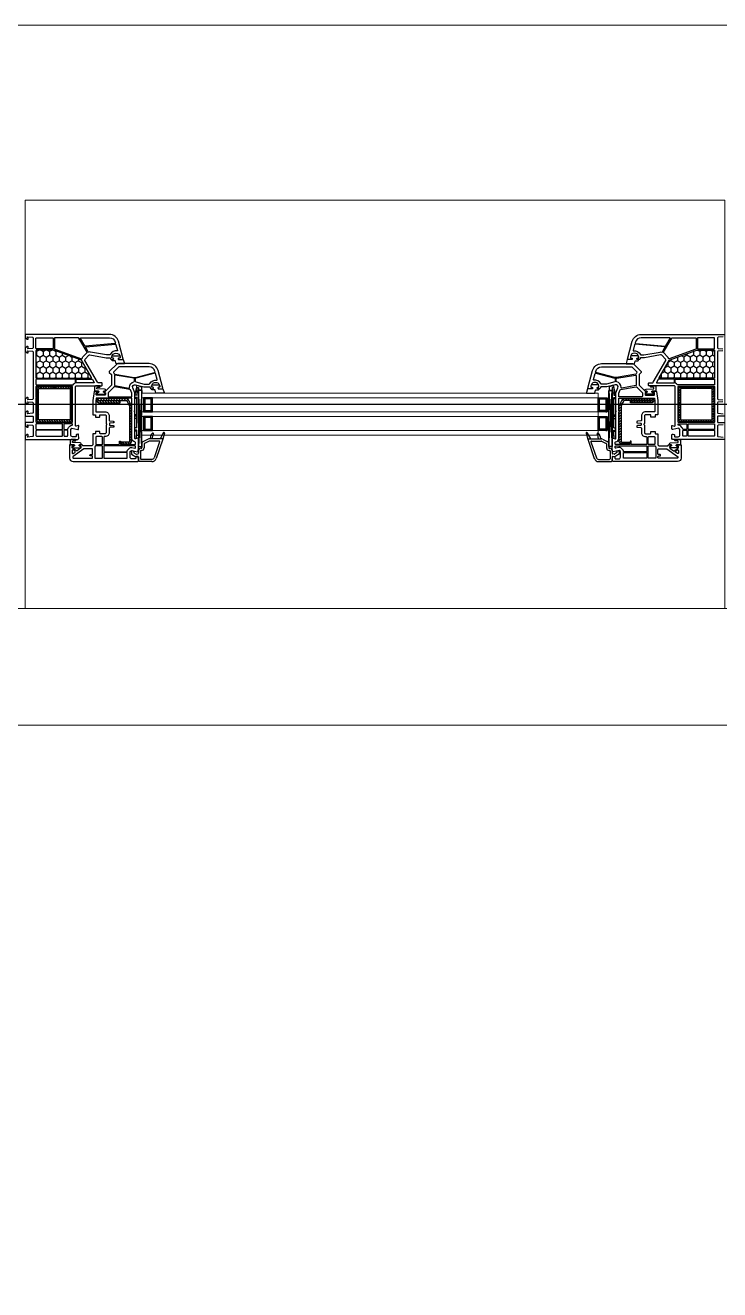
# Model space of a CAD drawing. Header units: inches. Extents: x -19662 to 10260, y -11808 to 5048.
# Drawn here: x -4226 to -3630, y 577 to 1661 of the extents above; entities that cross this region are included whole.
import ezdxf

# ---------------------------------------------------------------- set-up
doc = ezdxf.new("R2010")
doc.units = ezdxf.units.IN
doc.header["$MEASUREMENT"] = 0
doc.linetypes.add('CONTI', pattern=[0])
doc.linetypes.add('GOST2.303 5', pattern=[24, 20, -1.5, 1, -1.5])
for name, color, linetype in [('axis_dim', 40, 'CONTI'), ('GASKET', 5, 'Continuous'), ('PVC', 7, 'Continuous'), ('STEEL', 5, 'Continuous')]:
    doc.layers.add(name, color=color, linetype=linetype)
for name, color, linetype, lineweight in [('doors_windows', 4, 'Continuous', 5), ('furniture', 36, 'Continuous', 0), ('stair1', 7, 'Continuous', 15)]:
    doc.layers.add(name, color=color, linetype=linetype, lineweight=lineweight)

# ---------------------------------------------------------------- blocks, each defined once
blk = doc.blocks.new('*U13')
at = {"linetype": 'Continuous'}
h = blk.add_hatch(dxfattribs=at)
h.set_pattern_fill('HONEY', color=6, angle=-90, style=0)
h.set_pattern_definition([(270, (-72.136, 52.6428), (2.74963, -4.7625), [3.175, -6.35]), (30, (-72.136, 52.6428), (2.74963, 4.7625), [3.175, -6.35]), (330, (-72.136, 52.6428), (5.49926, -6e-07), [-6.35, 3.175])])
h.paths.add_polyline_path([(56.2, -37.6, 0.57735), (56.7, -36.8), (49, -23.5, -0.079163), (48.6, -22.5, 0.259107), (48.3, -22.1), (24.6, -13.5, 0.087489), (24.4, -13.5), (9.7, -13.5, 0.414214), (9.2, -14), (9.2, -37.1, 0.414214), (9.7, -37.6)])
h = blk.add_hatch(dxfattribs=at)
h.set_pattern_fill('HONEY', color=6, angle=-90, style=0)
h.set_pattern_definition([(270, (672.6262, 52.6428), (-2.74963, -4.7625), [3.175, -6.35]), (150, (672.6262, 52.6428), (-2.74963, 4.7625), [3.175, -6.35]), (210, (672.6262, 52.6428), (-5.49926, -6e-07), [-6.35, 3.175])])
h.paths.add_polyline_path([(544.2, -37.6, -0.57735), (543.8, -36.8), (551.5, -23.5, 0.079163), (551.9, -22.5, -0.259107), (552.2, -22.1), (575.9, -13.5, -0.087489), (576.1, -13.5), (590.8, -13.5, -0.414214), (591.3, -14), (591.3, -37.1, -0.414214), (590.8, -37.6)])
at = {"color": 1, "linetype": 'Continuous'}
for p, q in [((94, -52), (95.8, -45.4)), ((95.8, -52), (94, -52)), ((94, -83), (94, -52)), ((95.8, -54), (94, -54)), ((95.8, -45.4), (95.8, -43.5)), ((95.8, -43.5), (97, -43.9)), ((95.8, -45.4), (97, -45.6)), ((95.8, -45.4), (95.8, -52)), ((95.8, -45.6), (95.8, -52)), ((97, -50), (95.8, -50)), ((95.8, -54), (95.8, -54.6)), ((95.8, -80), (95.8, -54)), ((97, -43.9), (97, -44.1)), ((97, -44.1), (99.6, -44.8)), ((97, -45.6), (97, -88.6)), ((99.6, -47.9), (97, -47.9)), ((97, -76.2), (97, -52)), ((99.6, -44.8), (99.6, -47.9)), ((503.5, -44.1), (500.9, -44.8)), ((500.9, -44.8), (500.9, -47.9)), ((500.9, -47.9), (503.5, -47.9)), ((504.7, -43.5), (503.5, -43.9)), ((503.5, -43.9), (503.5, -44.1)), ((504.7, -45.4), (503.5, -45.6)), ((503.5, -45.6), (503.5, -88.6)), ((503.5, -50), (504.7, -50)), ((503.5, -76.2), (503.5, -52)), ((504.7, -45.4), (504.7, -43.5)), ((504.7, -45.4), (504.7, -52)), ((506.5, -52), (504.7, -45.4)), ((504.7, -45.6), (504.7, -52)), ((504.7, -52), (506.5, -52)), ((504.7, -54), (504.7, -54.6)), ((504.7, -54), (506.5, -54)), ((504.7, -80), (504.7, -54)), ((506.5, -83), (506.5, -52)), ((95.8, -55), (94, -55)), ((504.7, -55), (506.5, -55)), ((95.8, -69), (94, -69)), ((95.8, -70), (94, -70)), ((95.8, -72), (94, -72)), ((504.7, -69), (506.5, -69)), ((504.7, -70), (506.5, -70)), ((504.7, -72), (506.5, -72)), ((95.8, -80), (94, -80)), ((95.8, -82), (94, -82)), ((95.8, -83), (94, -83)), ((97, -86.7), (95.3, -86.7)), ((95.3, -89.1), (95.3, -86.7)), ((95.8, -86.7), (95.8, -82)), ((503.5, -86.7), (505.2, -86.7)), ((504.7, -80), (506.5, -80)), ((504.7, -82), (506.5, -82)), ((504.7, -86.7), (504.7, -82)), ((504.7, -83), (506.5, -83)), ((505.2, -89.1), (505.2, -86.7)), ((97, -88.6), (95.3, -89.1)), ((503.5, -88.6), (505.2, -89.1))]:
    blk.add_line(p, q, dxfattribs=at)
at = {"color": 1, "linetype": 'Continuous', "lineweight": 25}
for p, q in [((100, -48.2), (97, -96.2)), ((100, -96.2), (97, -48.2)), ((500.5, -48.2), (503.5, -96.2)), ((500.5, -96.2), (503.5, -48.2))]:
    blk.add_line(p, q, dxfattribs=at)
at = {"color": 5}
for p, q in [((102.5, -55.3), (101.5, -55.3)), ((102.5, -56.3), (101.5, -56.3)), ((102.5, -57.3), (101.5, -57.3)), ((102.5, -58.3), (101.5, -58.3)), ((102.5, -59.3), (101.5, -59.3)), ((102.5, -60.3), (101.5, -60.3)), ((102.5, -61.3), (101.5, -61.3)), ((102.5, -62.3), (101.5, -62.3)), ((102.5, -63.3), (101.5, -63.3)), ((102.5, -64.3), (101.5, -64.3)), ((102.5, -55.3), (102.5, -54.3)), ((103.5, -55.3), (103.5, -54.3)), ((104.5, -55.3), (104.5, -54.3)), ((105.5, -55.3), (105.5, -54.3)), ((106.5, -55.3), (106.5, -54.3)), ((107.5, -55.3), (107.5, -54.3)), ((108, -55.3), (108, -54.3)), ((108, -55.3), (109, -55.3)), ((108, -56.3), (109, -56.3)), ((108, -57.3), (109, -57.3)), ((108, -58.3), (109, -58.3)), ((108, -59.3), (109, -59.3)), ((108, -60.3), (109, -60.3)), ((108, -61.3), (109, -61.3)), ((108, -62.3), (109, -62.3)), ((108, -63.3), (109, -63.3)), ((108, -64.3), (109, -64.3)), ((492.5, -55.3), (491.5, -55.3)), ((492.5, -56.3), (491.5, -56.3)), ((492.5, -57.3), (491.5, -57.3)), ((492.5, -58.3), (491.5, -58.3)), ((492.5, -59.3), (491.5, -59.3)), ((492.5, -60.3), (491.5, -60.3)), ((492.5, -61.3), (491.5, -61.3)), ((492.5, -62.3), (491.5, -62.3)), ((492.5, -63.3), (491.5, -63.3)), ((492.5, -64.3), (491.5, -64.3)), ((492.5, -55.3), (492.5, -54.3)), ((493, -55.3), (493, -54.3)), ((494, -55.3), (494, -54.3)), ((495, -55.3), (495, -54.3)), ((496, -55.3), (496, -54.3)), ((497, -55.3), (497, -54.3)), ((498, -55.3), (498, -54.3)), ((498, -55.3), (499, -55.3)), ((498, -56.3), (499, -56.3)), ((498, -57.3), (499, -57.3)), ((498, -58.3), (499, -58.3)), ((498, -59.3), (499, -59.3)), ((498, -60.3), (499, -60.3)), ((498, -61.3), (499, -61.3)), ((498, -62.3), (499, -62.3)), ((498, -63.3), (499, -63.3)), ((498, -64.3), (499, -64.3)), ((102.5, -65.3), (101.5, -65.3)), ((102.5, -65.3), (101.5, -65.3)), ((102.5, -66.3), (101.5, -66.3)), ((102.5, -71.3), (101.5, -71.3)), ((102.5, -72.3), (101.5, -72.3)), ((102.5, -73.3), (101.5, -73.3)), ((102.5, -74.3), (101.5, -74.3)), ((102.5, -75.3), (101.5, -75.3)), ((102.5, -65.3), (102.5, -66.3)), ((102.5, -71.3), (102.5, -70.3)), ((103.5, -66.3), (103.5, -65.3)), ((103.5, -71.3), (103.5, -70.3)), ((104.5, -66.3), (104.5, -65.3)), ((104.5, -71.3), (104.5, -70.3)), ((105.5, -66.3), (105.5, -65.3)), ((105.5, -71.3), (105.5, -70.3)), ((106.5, -66.3), (106.5, -65.3)), ((106.5, -71.3), (106.5, -70.3)), ((107.5, -66.3), (107.5, -65.3)), ((107.5, -71.3), (107.5, -70.3)), ((108, -65.3), (109, -65.3)), ((108, -65.3), (109, -65.3)), ((108, -65.3), (108, -66.3)), ((108, -66.3), (109, -66.3)), ((108, -71.3), (108, -70.3)), ((108, -71.3), (109, -71.3)), ((108, -72.3), (109, -72.3)), ((108, -73.3), (109, -73.3)), ((108, -74.3), (109, -74.3)), ((108, -75.3), (109, -75.3)), ((492.5, -65.3), (491.5, -65.3)), ((492.5, -65.3), (491.5, -65.3)), ((492.5, -66.3), (491.5, -66.3)), ((492.5, -71.3), (491.5, -71.3)), ((492.5, -72.3), (491.5, -72.3)), ((492.5, -73.3), (491.5, -73.3)), ((492.5, -74.3), (491.5, -74.3)), ((492.5, -75.3), (491.5, -75.3)), ((492.5, -65.3), (492.5, -66.3)), ((492.5, -71.3), (492.5, -70.3)), ((493, -66.3), (493, -65.3)), ((493, -71.3), (493, -70.3)), ((494, -66.3), (494, -65.3)), ((494, -71.3), (494, -70.3)), ((495, -66.3), (495, -65.3)), ((495, -71.3), (495, -70.3)), ((496, -66.3), (496, -65.3)), ((496, -71.3), (496, -70.3)), ((497, -66.3), (497, -65.3)), ((497, -71.3), (497, -70.3)), ((498, -65.3), (499, -65.3)), ((498, -65.3), (499, -65.3)), ((498, -65.3), (498, -66.3)), ((498, -66.3), (499, -66.3)), ((498, -71.3), (498, -70.3)), ((498, -71.3), (499, -71.3)), ((498, -72.3), (499, -72.3)), ((498, -73.3), (499, -73.3)), ((498, -74.3), (499, -74.3)), ((498, -75.3), (499, -75.3)), ((102.5, -76.3), (101.5, -76.3)), ((102.5, -77.3), (101.5, -77.3)), ((102.5, -78.3), (101.5, -78.3)), ((102.5, -79.3), (101.5, -79.3)), ((102.5, -80.3), (101.5, -80.3)), ((102.5, -81.3), (101.5, -81.3)), ((102.5, -81.3), (101.5, -81.3)), ((102.5, -82.3), (101.5, -82.3)), ((102.5, -81.3), (102.5, -82.3)), ((103.5, -82.3), (103.5, -81.3)), ((104.5, -82.3), (104.5, -81.3)), ((105.5, -82.3), (105.5, -81.3)), ((106.5, -82.3), (106.5, -81.3)), ((107.5, -82.3), (107.5, -81.3)), ((108, -76.3), (109, -76.3)), ((108, -77.3), (109, -77.3)), ((108, -78.3), (109, -78.3)), ((108, -79.3), (109, -79.3)), ((108, -80.3), (109, -80.3)), ((108, -81.3), (109, -81.3)), ((108, -81.3), (109, -81.3)), ((108, -81.3), (108, -82.3)), ((108, -82.3), (109, -82.3)), ((492.5, -76.3), (491.5, -76.3)), ((492.5, -77.3), (491.5, -77.3)), ((492.5, -78.3), (491.5, -78.3)), ((492.5, -79.3), (491.5, -79.3)), ((492.5, -80.3), (491.5, -80.3)), ((492.5, -81.3), (491.5, -81.3)), ((492.5, -81.3), (491.5, -81.3)), ((492.5, -82.3), (491.5, -82.3)), ((492.5, -81.3), (492.5, -82.3)), ((493, -82.3), (493, -81.3)), ((494, -82.3), (494, -81.3)), ((495, -82.3), (495, -81.3)), ((496, -82.3), (496, -81.3)), ((497, -82.3), (497, -81.3)), ((498, -76.3), (499, -76.3)), ((498, -77.3), (499, -77.3)), ((498, -78.3), (499, -78.3)), ((498, -79.3), (499, -79.3)), ((498, -80.3), (499, -80.3)), ((498, -81.3), (499, -81.3)), ((498, -81.3), (499, -81.3)), ((498, -81.3), (498, -82.3)), ((498, -82.3), (499, -82.3))]:
    blk.add_line(p, q, dxfattribs=at)
for points in [[(56.6, -37.6, 0.57735), (56.8, -37.1), (48.2, -22.2, 0.176327), (48.1, -22.1), (24.6, -13.5, 0.087489), (24.5, -13.5), (9.5, -13.5, 0.414214), (9.2, -13.8), (9.2, -37.3, 0.414214), (9.5, -37.6)], [(543.9, -37.6, -0.57735), (543.6, -37.1), (552.3, -22.2, -0.176327), (552.4, -22.1), (575.9, -13.5, -0.087489), (576, -13.5), (591, -13.5, -0.414214), (591.3, -13.8), (591.3, -37.3, -0.414214), (591, -37.6)]]:
    blk.add_lwpolyline(points, format="xyb", close=True)
at = {"color": 1, "linetype": 'Continuous', "lineweight": 25}
for points in [[(100, -50.2), (100, -48.2), (97, -48.2), (97, -96.2), (100, -96.2)], [(500.5, -50.2), (500.5, -48.2), (503.5, -48.2), (503.5, -96.2), (500.5, -96.2)]]:
    blk.add_lwpolyline(points, close=True, dxfattribs=at)
at = {"color": 5}
for points in [[(101.5, -66.3), (109, -66.3), (109, -54.3), (101.5, -54.3)], [(102.5, -65.3), (108, -65.3), (108, -55.3), (102.5, -55.3)], [(499, -66.3), (491.5, -66.3), (491.5, -54.3), (499, -54.3)], [(498, -65.3), (492.5, -65.3), (492.5, -55.3), (498, -55.3)], [(101.5, -82.3), (109, -82.3), (109, -70.3), (101.5, -70.3)], [(102.5, -81.3), (108, -81.3), (108, -71.3), (102.5, -71.3)], [(499, -82.3), (491.5, -82.3), (491.5, -70.3), (499, -70.3)], [(498, -81.3), (492.5, -81.3), (492.5, -71.3), (498, -71.3)]]:
    blk.add_lwpolyline(points, close=True, dxfattribs=at)
at = {"layer": 'doors_windows', "color": 5}
for points in [[(100, -50.3), (491.5, -50.3), (491.5, -54.3), (100, -54.3)], [(100, -66.3), (491.5, -66.3), (491.5, -70.3), (100, -70.3)], [(100, -82.3), (491.5, -82.3), (491.5, -86.3), (100, -86.3)]]:
    blk.add_lwpolyline(points, close=True, dxfattribs=at)
at = {"layer": 'GASKET'}
for p, q in [((118.7, -84.2), (115.7, -89.5)), ((119.4, -84.5), (118, -89.9)), ((481.1, -84.5), (482.5, -89.9)), ((481.8, -84.2), (484.8, -89.5)), ((107.4, -87.5), (107.1, -89.5)), ((493, -87.5), (493.4, -89.5))]:
    blk.add_line(p, q, dxfattribs=at)
at = {"layer": 'GASKET', "color": 5, "linetype": 'Continuous'}
for points in [[(75.1, -22.6, -0.414214), (74.4, -21.9), (74.4, -21.8, -0.414214), (74.7, -21.5), (75.6, -21.5), (75.8, -21.2, 0.57735), (75.2, -20.3), (74.8, -20.3, -0.414214), (74.3, -19.8), (74.3, -19.5, -0.020024), (74.3, -19.2, -0.390947), (75.3, -18.3), (80.3, -18.3, -0.390947), (81.3, -19.2), (81.3, -19.5), (81.3, -19.8, -0.414214), (80.8, -20.3), (80.3, -20.3, 0.57735), (79.8, -21.2), (80, -21.5), (84, -21.5), (85.1, -24.8, -0.502334), (84.8, -25.2), (78, -25.2), (77.3, -22.8, 0.349418), (77, -22.6)], [(525.3, -22.6, 0.414214), (526, -21.9), (526, -21.8, 0.414214), (525.7, -21.5), (524.9, -21.5), (524.7, -21.2, -0.57735), (525.2, -20.3), (525.7, -20.3, 0.414214), (526.2, -19.8), (526.2, -19.5, 0.020024), (526.2, -19.2, 0.390947), (525.2, -18.3), (520.2, -18.3, 0.390947), (519.2, -19.2), (519.2, -19.5), (519.2, -19.8, 0.414214), (519.7, -20.3), (520.1, -20.3, -0.57735), (520.7, -21.2), (520.5, -21.5), (516.4, -21.5), (515.4, -24.8, 0.502334), (515.7, -25.2), (522.5, -25.2), (523.2, -22.8, -0.349418), (523.5, -22.6)], [(109.2, -47.6, -0.414214), (108.5, -46.9), (108.5, -46.8, -0.414214), (108.8, -46.5), (109.7, -46.5), (109.9, -46.2, 0.57735), (109.3, -45.3), (108.9, -45.3, -0.414214), (108.4, -44.8), (108.4, -44.5, -0.020024), (108.4, -44.2, -0.390947), (109.4, -43.3), (114.4, -43.3, -0.390947), (115.4, -44.2), (115.4, -44.5), (115.4, -44.8, -0.414214), (114.9, -45.3), (114.4, -45.3, 0.57735), (113.9, -46.2), (114.1, -46.5), (118.1, -46.5), (119.2, -49.9, -0.502334), (118.9, -50.3), (112.1, -50.3), (111.4, -47.8, 0.349418), (111.1, -47.6)], [(491.2, -47.6, 0.414214), (491.9, -46.9), (491.9, -46.8, 0.414214), (491.6, -46.5), (490.8, -46.5), (490.6, -46.2, -0.57735), (491.1, -45.3), (491.6, -45.3, 0.414214), (492.1, -44.8), (492.1, -44.5, 0.020024), (492.1, -44.2, 0.390947), (491.1, -43.3), (486.1, -43.3, 0.390947), (485.1, -44.2), (485.1, -44.5), (485.1, -44.8, 0.414214), (485.6, -45.3), (486, -45.3, -0.57735), (486.6, -46.2), (486.4, -46.5), (482.3, -46.5), (481.3, -49.9, 0.502334), (481.6, -50.3), (488.4, -50.3), (489.1, -47.8, -0.349418), (489.4, -47.6)], [(62.1, -49.7, 0.414214), (61.6, -50.2, 0.054959), (61.7, -50.9, 0.351258), (61.9, -51.1), (68.3, -51.1, 0.351258), (68.5, -50.9, 0.054959), (68.6, -50.2, 0.414214), (68.1, -49.7), (67.7, -49.7, -0.57735), (67.2, -48.8), (67.3, -48.5), (68.8, -48.5, 0.414214), (69, -48.3), (69, -47.8, 0.407864), (68, -46.8), (61.8, -46.7, -0.433601), (61.4, -46.2), (61.4, -45.9, -0.363714), (62.2, -45.2), (63.1, -45.1, -0.169782), (63.3, -45.2, 1.241435), (63.8, -44), (60.7, -44, 0.414214), (59.5, -45.2), (59.5, -48.2, 0.414214), (59.8, -48.5), (62.9, -48.5), (63.1, -48.8, -0.57735), (62.6, -49.7)], [(538.4, -49.7, -0.414214), (538.9, -50.2, -0.054959), (538.8, -50.9, -0.351258), (538.6, -51.1), (532.1, -51.1, -0.351258), (532, -50.9, -0.054959), (531.9, -50.2, -0.414214), (532.4, -49.7), (532.8, -49.7, 0.57735), (533.3, -48.8), (533.2, -48.5), (531.7, -48.5, -0.414214), (531.5, -48.3), (531.5, -47.8, -0.407864), (532.5, -46.8), (538.7, -46.7, 0.433601), (539.1, -46.2), (539.1, -45.9, 0.363714), (538.3, -45.2), (537.4, -45.1, 0.169782), (537.2, -45.2, -1.241435), (536.7, -44), (539.8, -44, -0.414214), (541, -45.2), (541, -48.2, -0.414214), (540.7, -48.5), (537.6, -48.5), (537.4, -48.8, 0.57735), (537.9, -49.7)], [(41.1, -95.7, 0.414214), (40.6, -96.2, 0.054959), (40.7, -96.9, 0.351258), (40.9, -97.1), (47.4, -97.1, 0.351258), (47.6, -96.9, 0.054959), (47.6, -96.2, 0.414214), (47.1, -95.7), (46.7, -95.7, -0.57735), (46.2, -94.8), (46.3, -94.5), (47.8, -94.5, 0.414214), (48, -94.3), (48, -93.8, 0.407864), (47, -92.8), (40.8, -92.7, -0.433601), (40.4, -92.2), (40.5, -91.9, -0.363714), (41.2, -91.2), (42.1, -91.1, -0.169782), (42.3, -91.2, 1.241435), (42.8, -90), (39.7, -90, 0.414214), (38.5, -91.2), (38.5, -94.2, 0.414214), (38.8, -94.5), (41.9, -94.5), (42.1, -94.8, -0.57735), (41.6, -95.7)], [(559.4, -95.7, -0.414214), (559.9, -96.2, -0.054959), (559.8, -96.9, -0.351258), (559.6, -97.1), (553.1, -97.1, -0.351258), (552.9, -96.9, -0.054959), (552.9, -96.2, -0.414214), (553.4, -95.7), (553.8, -95.7, 0.57735), (554.3, -94.8), (554.2, -94.5), (552.7, -94.5, -0.414214), (552.5, -94.3), (552.5, -93.8, -0.407864), (553.5, -92.8), (559.7, -92.7, 0.433601), (560.1, -92.2), (560, -91.9, 0.363714), (559.3, -91.2), (558.3, -91.1, 0.169782), (558.2, -91.2, -1.241435), (557.7, -90), (560.8, -90, -0.414214), (562, -91.2), (562, -94.2, -0.414214), (561.7, -94.5), (558.6, -94.5), (558.4, -94.8, 0.57735), (558.9, -95.7)]]:
    blk.add_lwpolyline(points, format="xyb", close=True, dxfattribs=at)
at = {"layer": 'GASKET'}
for centre, radius, start, end in [((112.4, -88.3), 5, 132.486, 170), ((116.9, -89.3), 8, 150.58, 180), ((109.4, -85.1), 0.6, 330.58, 132.486), ((119, -84.4), 0.4, 345, 150.5133), ((481.4, -84.4), 0.4, 29.4867, 195), ((491.1, -85.1), 0.6, 47.514, 209.42), ((483.6, -89.3), 8, 0, 29.42), ((488.1, -88.3), 5, 10, 47.514)]:
    blk.add_arc(centre, radius, start, end, dxfattribs=at)
at = {"layer": 'PVC'}
for p, q in [((99.5, -97.5), (99.1, -97.5)), ((100, -93.9), (100, -97)), ((105.5, -89.7), (101.4, -91.8)), ((101.9, -93.9), (101.9, -97.3)), ((106.3, -91.5), (102.2, -93.5)), ((117.7, -89.5), (106.6, -89.5)), ((114.8, -91.4), (106.6, -91.4)), ((108.9, -89.3), (108.9, -89.5)), ((115.2, -92.1), (110.6, -105.7)), ((118, -89.9), (112.4, -106.3)), ((118, -89.8), (118, -89.8)), ((482.5, -89.8), (482.5, -89.8)), ((482.5, -89.9), (488.1, -106.3)), ((482.8, -89.5), (493.9, -89.5)), ((485.2, -92.1), (489.9, -105.7)), ((485.7, -91.4), (493.9, -91.4)), ((491.6, -89.3), (491.6, -89.5)), ((494.2, -91.5), (498.3, -93.5)), ((495, -89.7), (499.1, -91.8)), ((498.6, -93.9), (498.6, -97.3)), ((500.5, -93.9), (500.5, -97)), ((501, -97.5), (501.4, -97.5)), ((91, -100.7), (91, -102.3)), ((91.2, -102.7), (94.8, -104.8)), ((93, -100.7), (93, -101.1)), ((93.2, -101.5), (95, -102.6)), ((94.8, -104.8), (96.4, -104.5)), ((95.3, -102.6), (96.6, -102.4)), ((97, -99.6), (97, -101.9)), ((97, -105), (97, -108.3)), ((97.7, -109), (97, -108.3)), ((98.9, -99.9), (98.9, -106.6)), ((99.8, -99.4), (99.4, -99.4)), ((108.7, -107.1), (99.4, -107.1)), ((491.8, -107.1), (501.1, -107.1)), ((500.7, -99.4), (501.1, -99.4)), ((501.6, -99.9), (501.6, -106.6)), ((502.7, -109), (503.5, -108.3)), ((503.5, -99.6), (503.5, -101.9)), ((503.5, -105), (503.5, -108.3)), ((505.1, -102.6), (503.9, -102.4)), ((505.7, -104.8), (504.1, -104.5)), ((507.2, -101.5), (505.5, -102.6)), ((509.2, -102.7), (505.7, -104.8)), ((507.5, -100.7), (507.5, -101.1)), ((509.5, -100.7), (509.5, -102.3)), ((108.6, -109), (97.7, -109)), ((491.9, -109), (502.7, -109))]:
    blk.add_line(p, q, dxfattribs=at)
for points in [[(44, -44), (65.5, -44, 0.414214), (66, -43.5), (66, -42, 0.414214), (65.5, -41.5), (62.8, -41.5, -0.267949), (61.9, -41), (51.1, -22.3, -0.339454), (51.3, -21.1), (54.6, -17.8, -0.245592), (55.5, -17.5), (69.3, -20, 0.043661), (69.8, -20), (72.5, -20, -0.414214), (73, -20.5, 0.414214), (74, -21.5), (75.6, -21.5), (75.8, -21.2, 0.57735), (75.3, -20.3), (74.8, -20.3, -0.414214), (74.3, -19.8), (74.3, -19.5, -1), (81.3, -19.5), (81.3, -19.8, -0.414214), (80.8, -20.3), (80.4, -20.3, 0.57735), (79.9, -21.2), (80.1, -21.5), (83.7, -21.5, 0.493145), (84, -21.1), (79.9, -5.9, 0.339454), (72.2, 0), (0.5, 0, 0.414214), (0, -0.5), (0, -2.4), (0, -2.7), (1.5, -4.2), (2, -4.2, 0.414214), (2.5, -3.7), (2.5, -3.3, 0.198912), (2.4, -3.2), (1.8, -2.5, -0.700208), (2, -2), (6.2, -2.4, -0.388879), (6.7, -2.9), (6.7, -11.5, -0.388879), (6.2, -12), (2.3, -12.3, -0.700208), (2.1, -11.8), (2.4, -11.4, 0.198912), (2.5, -11.3), (2.5, -10.9, 0.414214), (2, -10.4), (1.5, -10.4), (0, -11.9), (0, -14.4), (1.5, -15.9), (2, -15.9, 0.414214), (2.5, -15.4), (2.5, -15, 0.198912), (2.4, -14.9), (2.1, -14.5, -0.700208), (2.3, -14), (6.2, -14.3, -0.388879), (6.7, -14.8), (6.7, -55.2, -0.388879), (6.2, -55.7), (2.3, -56, -0.700208), (2.1, -55.5), (2.4, -55.1, 0.198912), (2.5, -55), (2.5, -54.6, 0.414214), (2, -54.1), (1.5, -54.1), (0, -55.6), (0, -58.1), (1.5, -59.6), (2, -59.6, 0.414214), (2.5, -59.1), (2.5, -58.7, 0.198912), (2.4, -58.6), (2.1, -58.2, -0.700208), (2.3, -57.7), (6.2, -58, -0.388879), (6.7, -58.5), (6.7, -67.1, -0.388879), (6.2, -67.6), (2, -68, -0.700208), (1.8, -67.5), (2.4, -66.8, 0.198912), (2.5, -66.7), (2.5, -66.3, 0.414214), (2, -65.8), (1.5, -65.8), (0, -67.3), (0, -67.6), (0, -69.5, 0.414214), (0.5, -70), (6.2, -70, -0.414214), (6.7, -70.5), (6.7, -74.9, -0.414214), (6.2, -75.4), (0.5, -75.4, 0.414214), (0, -75.9), (0, -78.1), (1.5, -79.6), (2, -79.6, 0.414214), (2.5, -79.1), (2.5, -78.7, 0.198912), (2.4, -78.6), (1.8, -77.9, -0.700208), (2, -77.4), (6.2, -77.8, -0.388879), (6.7, -78.3), (6.7, -87.1, -0.388879), (6.2, -87.6), (2, -88, -0.700208), (1.8, -87.5), (2.4, -86.8, 0.198912), (2.5, -86.7), (2.5, -86.3, 0.414214), (2, -85.8), (1.5, -85.8), (0, -87.3), (0, -87.6), (0, -89.5, 0.414214), (0.5, -90), (45.2, -90), (46, -89.3), (46, -88.8), (45.8, -86, 0.446275), (45.2, -85.5), (44.1, -85.7, 0.36397), (43.7, -86.2), (43.7, -87.2, -0.414214), (43.2, -87.7), (40.5, -87.7, -0.414214), (39, -86.2), (39, -81.4), (40, -80.4), (45.2, -81.5, 0.454146), (45.8, -81), (46, -78.3, 0.51393), (45.6, -78), (43.6, -78.5, -0.493145), (43, -78.1), (43, -45, -0.414214)], [(23.9, -3.3), (23.9, -11.9, -0.414214), (23.4, -12.4), (9.7, -12.4, -0.414214), (9.2, -11.9), (9.2, -3.3, -0.414214), (9.7, -2.8), (23.4, -2.8, -0.414214)], [(25.5, -2.8, 0.414214), (25, -3.3), (25, -12.2, 0.315299), (25.4, -12.6), (48.1, -20.9, 0.415199), (48.7, -20.6, -0.110369), (49.5, -19.3), (52.9, -15.9, 0.339454), (53, -15.3), (45.9, -3.1, 0.267949), (45.4, -2.8)], [(47.9, -2.8), (72.2, -2.8, -0.339454), (77.2, -6.7), (77.3, -7.1, -0.466308), (76.9, -7.7), (51.5, -10, -0.291473), (51, -9.7), (47.4, -3.6, -0.57735)], [(52.3, -10.6), (77.3, -8.4, -0.36397), (77.8, -8.8), (79.1, -13.7, -0.546119), (78.8, -14.1, 0.339137), (72.9, -17.2, -0.293253), (72.4, -17.5), (69.8, -17.5), (55.9, -15.1, 0.100742), (54.5, -15.1, -0.329802), (54, -14.9), (51.9, -11.3, -0.548619)], [(548.2, -10.6), (523.2, -8.4, 0.36397), (522.7, -8.8), (521.4, -13.7, 0.546119), (521.7, -14.1, -0.339137), (527.6, -17.2, 0.293253), (528.1, -17.5), (530.7, -17.5), (544.6, -15.1, -0.100742), (546, -15.1, 0.329802), (546.5, -14.9), (548.6, -11.3, 0.548619)], [(552.6, -2.8), (528.3, -2.8, 0.339454), (523.3, -6.7), (523.2, -7.1, 0.466308), (523.6, -7.7), (549, -10, 0.291473), (549.5, -9.7), (553.1, -3.6, 0.57735)], [(574.9, -2.8, -0.414214), (575.4, -3.3), (575.4, -12.2, -0.315299), (575.1, -12.6), (552.4, -20.9, -0.415199), (551.8, -20.6, 0.110369), (551, -19.3), (547.6, -15.9, -0.339454), (547.5, -15.3), (554.6, -3.1, -0.267949), (555, -2.8)], [(576.5, -3.3), (576.5, -11.9, 0.414214), (577, -12.4), (590.8, -12.4, 0.414214), (591.3, -11.9), (591.3, -3.3, 0.414214), (590.8, -2.8), (577, -2.8, 0.414214)], [(24.5, -13.5), (9.7, -13.5, 0.414214), (9.2, -14), (9.2, -37.1, 0.414214), (9.7, -37.6), (56.2, -37.6, 0.57735), (56.7, -36.9), (49, -23.5, -0.079163), (48.6, -22.5, 0.259107), (48.3, -22.1)], [(576, -13.5), (590.8, -13.5, -0.414214), (591.3, -14), (591.3, -37.1, -0.414214), (590.8, -37.6), (544.3, -37.6, -0.57735), (543.8, -36.9), (551.5, -23.5, 0.079163), (551.9, -22.5, -0.259107), (552.2, -22.1)], [(9.7, -38.3, 0.414214), (9.2, -38.8), (9.2, -42.8, 0.414214), (9.7, -43.3), (40.7, -43.3, 0.252264), (41.1, -43.1, -0.152167), (42.7, -41.8, 0.305615), (43, -41.3), (43, -38.8, 0.414214), (42.5, -38.3)], [(44.2, -38.3), (57.2, -38.3, -0.267949), (57.6, -38.6), (59.1, -41.1, -0.57735), (58.8, -41.5), (44.2, -41.5, -0.414214), (43.7, -41), (43.7, -38.8, -0.414214)], [(556.3, -38.3), (543.3, -38.3, 0.267949), (542.9, -38.6), (541.4, -41.1, 0.57735), (541.7, -41.5), (556.3, -41.5, 0.414214), (556.8, -41), (556.8, -38.8, 0.414214)], [(590.8, -38.3, -0.414214), (591.3, -38.8), (591.3, -42.8, -0.414214), (590.8, -43.3), (559.8, -43.3, -0.252264), (559.4, -43.1, 0.152167), (557.8, -41.8, -0.305615), (557.5, -41.3), (557.5, -38.8, -0.414214), (558, -38.3)], [(9.7, -44.4, 0.414214), (9.2, -44.9), (9.2, -54.1, -1), (9.2, -54.7), (9.2, -65.1, -1), (9.2, -65.7), (9.2, -74.9, 0.414214), (9.7, -75.4), (40, -75.4, 0.414214), (40.5, -74.9), (40.5, -44.9, 0.414214), (40, -44.4)], [(590.8, -44.4, -0.414214), (591.3, -44.9), (591.3, -54.1, 1), (591.3, -54.7), (591.3, -65.1, 1), (591.3, -65.7), (591.3, -74.9, -0.414214), (590.8, -75.4), (560.5, -75.4, -0.414214), (560, -74.9), (560, -44.9, -0.414214), (560.5, -44.4)], [(9.7, -76.5, 0.414214), (9.2, -77), (9.2, -81, 0.414214), (9.7, -81.5), (31.5, -81.5, 0.414214), (32, -81), (32, -77, 0.414214), (31.5, -76.5)], [(9.7, -82.2, 0.414214), (9.2, -82.7), (9.2, -86.7, 0.414214), (9.7, -87.2), (31.5, -87.2, 0.414214), (32, -86.7), (32, -82.7, 0.414214), (31.5, -82.2)], [(33.6, -76.5, 0.414214), (33.1, -77), (33.1, -81, 0.414214), (33.6, -81.5), (36, -81.5, 0.372896), (36.5, -81.1, -0.161969), (37.2, -79.7), (38.2, -78.7, -0.198912), (40, -77.9, 0.414214), (40.5, -77.4), (40.5, -77, 0.414214), (40, -76.5)], [(33.6, -82.2, 0.414214), (33.1, -82.7), (33.1, -86.7, 0.414214), (33.6, -87.2), (36, -87.2, 0.414214), (36.5, -86.7), (36.5, -82.7, 0.414214), (36, -82.2)], [(566.9, -76.5, -0.414214), (567.4, -77), (567.4, -81, -0.414214), (566.9, -81.5), (564.5, -81.5, -0.372896), (564, -81.1, 0.161969), (563.3, -79.7), (562.3, -78.7, 0.198912), (560.5, -77.9, -0.414214), (560, -77.4), (560, -77, -0.414214), (560.5, -76.5)], [(566.9, -82.2, -0.414214), (567.4, -82.7), (567.4, -86.7, -0.414214), (566.9, -87.2), (564.5, -87.2, -0.414214), (564, -86.7), (564, -82.7, -0.414214), (564.5, -82.2)], [(590.8, -76.5, -0.414214), (591.3, -77), (591.3, -81, -0.414214), (590.8, -81.5), (569, -81.5, -0.414214), (568.5, -81), (568.5, -77, -0.414214), (569, -76.5)], [(590.8, -82.2, -0.414214), (591.3, -82.7), (591.3, -86.7, -0.414214), (590.8, -87.2), (569, -87.2, -0.414214), (568.5, -86.7), (568.5, -82.7, -0.414214), (569, -82.2)]]:
    blk.add_lwpolyline(points, format="xyb", close=True, dxfattribs=at)
for points in [[(598.5, -2), (594.2, -2.4, 0.388879), (593.8, -2.9), (593.8, -11.5, 0.388879), (594.2, -12), (598.2, -12.3, 0.700208)], [(598.2, -14), (594.2, -14.3, 0.388879), (593.8, -14.8), (593.8, -55.2, 0.388879), (594.2, -55.7), (598.2, -56, 0.700208)], [(598.2, -57.7), (594.2, -58, 0.388879), (593.8, -58.5), (593.8, -67.1, 0.388879), (594.2, -67.6), (598.5, -68, 0.700208)], [(600, -70), (594.3, -70, 0.414214), (593.8, -70.5), (593.8, -74.9, 0.414214), (594.3, -75.4), (600, -75.4, -0.414214)], [(598.5, -77.4), (594.2, -77.8, 0.388879), (593.8, -78.3), (593.8, -87.1, 0.388879), (594.2, -87.6), (598.5, -88, 0.700208)], [(600, -90), (555.2, -90), (554.5, -89.3), (554.5, -88.8), (554.7, -86, -0.446275), (555.3, -85.5), (556.4, -85.7, -0.36397), (556.8, -86.2), (556.8, -87.2, 0.414214), (557.3, -87.7), (560, -87.7, 0.414214), (561.5, -86.2), (561.5, -81.4), (560.5, -80.4), (555.3, -81.5, -0.454146), (554.7, -81), (554.5, -78.3, -0.51393), (554.9, -78), (556.9, -78.5, 0.493145), (557.5, -78.1), (557.5, -45, 0.414214), (556.5, -44), (535, -44, -0.414214), (534.5, -43.5), (534.5, -42, -0.414214), (535, -41.5), (537.7, -41.5, 0.267949), (538.6, -41), (549.4, -22.3, 0.339454), (549.2, -21.1), (545.9, -17.8, 0.245592), (545, -17.5), (531.2, -20, -0.043661), (530.7, -20), (528, -20, 0.414214), (527.5, -20.5, -0.414214), (526.5, -21.5), (524.8, -21.5), (524.7, -21.2, -0.57735), (525.2, -20.3), (525.6, -20.3, 0.414214), (526.1, -19.8), (526.1, -19.5, 1), (519.1, -19.5), (519.1, -19.8, 0.414214), (519.6, -20.3), (520.1, -20.3, -0.57735), (520.6, -21.2), (520.4, -21.5), (516.8, -21.5, -0.493145), (516.5, -21.1), (520.6, -5.9, -0.339454), (528.3, 0), (600, 0, -0.414214)]]:
    blk.add_lwpolyline(points, format="xyb", dxfattribs=at)
at = {"layer": 'PVC', "linetype": 'Continuous', "lineweight": 25}
for points in [[(96.2, -109), (97, -108.3), (97, -107.8), (96.8, -105, 0.446275), (96.2, -104.5), (95.1, -104.7, 0.36397), (94.7, -105.2), (94.7, -106.2, -0.414214), (94.2, -106.7), (91.5, -106.7, -0.414214), (90, -105.2), (90, -100.4), (91, -99.4), (96.2, -100.5, 0.454146), (96.8, -100), (97, -97.4, 0.016582), (97, -97.2), (97, -89.3, 0.493145), (96.6, -89), (94.6, -89.5, -0.493145), (94, -89.1), (94, -66.7, 0.201513), (93.8, -66.4, -0.420084), (93.8, -65.6, 0.201513), (94, -65.3), (94, -50), (92.2, -45.8, -0.628383), (94.5, -43.1), (101.7, -45), (106.5, -45, -0.414214), (107, -45.5, 0.414214), (108, -46.5), (109.6, -46.5), (109.8, -46.2, 0.57735), (109.3, -45.3), (108.9, -45.3, -0.38517), (108.4, -44.9, -1.105542), (115.3, -44.9, -0.38517), (114.8, -45.3), (114.4, -45.3, 0.57735), (113.9, -46.2), (114.1, -46.5), (117.7, -46.5, 0.493145), (118, -46.1), (113.9, -30.9, 0.339454), (106.2, -25), (79.4, -25, 0.198912), (78.7, -25.3), (72.1, -31.9, 0.414214), (72.1, -32.6), (73.9, -34.3, -0.198912), (74, -34.6), (74, -43.3, -0.198912), (73.9, -43.6), (69.1, -48.4, -0.198912), (68.8, -48.5), (67.4, -48.5), (67.2, -48.8, 0.57735), (67.7, -49.7), (68.2, -49.7, -0.414214), (68.7, -50.2), (68.7, -51.6, -0.414214), (68.2, -52.1), (61.2, -52.1, -0.455633), (60.7, -51.5), (60.9, -50.1, -0.373972), (61.4, -49.7), (62.6, -49.7, 0.57735), (63.1, -48.8), (62.9, -48.5), (59.6, -48.5, 0.373885), (59.1, -48.9), (58, -56.5), (58, -68.6, 0.414214), (58.3, -68.9), (59.9, -68.9, -0.414214), (60.2, -69.2), (60.2, -70.6, 0.414214), (60.5, -70.9), (63.6, -70.9, 0.414214), (63.9, -70.6), (63.9, -69.4, -0.414214), (64.4, -68.9), (68.5, -68.9, -0.414214), (69.5, -69.9), (69.5, -76.3, 0.201513), (69.6, -76.6, -0.420084), (69.6, -77.4, 0.201513), (69.5, -77.7), (69.5, -84.1, -0.414214), (68.5, -85.1), (64.4, -85.1, -0.414214), (63.9, -84.6), (63.9, -83.4, 0.414214), (63.6, -83.1), (60.5, -83.1, 0.414214), (60.2, -83.4), (60.2, -84.8, -0.414214), (59.9, -85.1), (58.3, -85.1, 0.414214), (58, -85.4), (58, -94, -0.414214), (56.5, -95.5), (49.5, -95.5, -0.414214), (49, -95, 0.414214), (48.5, -94.5), (46.4, -94.5), (46.2, -94.8, 0.57735), (46.7, -95.7), (47.2, -95.7, -0.414214), (47.7, -96.2), (47.7, -97.2, -0.244698), (47.5, -97.6), (44.4, -99.7, -0.315299), (43.9, -99.7), (40.5, -97.4, -0.244698), (40.3, -97), (40.3, -96.2, -0.414214), (40.8, -95.7), (41.6, -95.7, 0.57735), (42.1, -94.8), (41.9, -94.5), (38.3, -94.5, 0.414214), (38, -94.8), (38, -106, 0.414214), (41, -109)], [(93.5, -37, 0.109518), (94.8, -36.9), (110.9, -32.6, 0.414214), (111.3, -32), (111.2, -31.7, 0.339454), (106.2, -27.8), (80.6, -27.8, 0.198912), (79.9, -28.1), (75.9, -32.1, 0.382222), (75.8, -32.7, -0.088112), (76.3, -33.7, 0.274835), (76.7, -34)], [(504.2, -109), (503.5, -108.3), (503.5, -107.8), (503.7, -105, -0.446275), (504.3, -104.5), (505.4, -104.7, -0.36397), (505.8, -105.2), (505.8, -106.2, 0.414214), (506.3, -106.7), (509, -106.7, 0.414214), (510.5, -105.2), (510.5, -100.4), (509.5, -99.4), (504.3, -100.5, -0.454146), (503.7, -100), (503.5, -97.4, -0.016582), (503.5, -97.2), (503.5, -89.3, -0.493145), (503.9, -89), (505.9, -89.5, 0.493145), (506.5, -89.1), (506.5, -66.7, -0.201513), (506.6, -66.4, 0.420084), (506.6, -65.6, -0.201513), (506.5, -65.3), (506.5, -50), (508.3, -45.8, 0.628383), (506, -43.1), (498.8, -45), (494, -45, 0.414214), (493.5, -45.5, -0.414214), (492.5, -46.5), (490.8, -46.5), (490.7, -46.2, -0.57735), (491.2, -45.3), (491.6, -45.3, 0.38517), (492.1, -44.9, 1.105542), (485.2, -44.9, 0.38517), (485.7, -45.3), (486.1, -45.3, -0.57735), (486.6, -46.2), (486.4, -46.5), (482.8, -46.5, -0.493145), (482.5, -46.1), (486.6, -30.9, -0.339454), (494.3, -25), (521.1, -25, -0.198912), (521.8, -25.3), (528.3, -31.9, -0.414214), (528.3, -32.6), (526.6, -34.3, 0.198912), (526.5, -34.6), (526.5, -43.3, 0.198912), (526.6, -43.6), (531.3, -48.4, 0.198912), (531.7, -48.5), (533.1, -48.5), (533.3, -48.8, -0.57735), (532.8, -49.7), (532.3, -49.7, 0.414214), (531.8, -50.2), (531.8, -51.6, 0.414214), (532.3, -52.1), (539.3, -52.1, 0.455633), (539.8, -51.5), (539.6, -50.1, 0.373972), (539.1, -49.7), (537.9, -49.7, -0.57735), (537.4, -48.8), (537.5, -48.5), (540.9, -48.5, -0.373885), (541.4, -48.9), (542.5, -56.5), (542.5, -68.6, -0.414214), (542.2, -68.9), (540.6, -68.9, 0.414214), (540.3, -69.2), (540.3, -70.6, -0.414214), (540, -70.9), (536.9, -70.9, -0.414214), (536.6, -70.6), (536.6, -69.4, 0.414214), (536.1, -68.9), (532, -68.9, 0.414214), (531, -69.9), (531, -76.3, -0.201513), (530.8, -76.6, 0.420084), (530.8, -77.4, -0.201513), (531, -77.7), (531, -84.1, 0.414214), (532, -85.1), (536.1, -85.1, 0.414214), (536.6, -84.6), (536.6, -83.4, -0.414214), (536.9, -83.1), (540, -83.1, -0.414214), (540.3, -83.4), (540.3, -84.8, 0.414214), (540.6, -85.1), (542.2, -85.1, -0.414214), (542.5, -85.4), (542.5, -94, 0.414214), (544, -95.5), (551, -95.5, 0.414214), (551.5, -95, -0.414214), (552, -94.5), (554.1, -94.5), (554.3, -94.8, -0.57735), (553.8, -95.7), (553.3, -95.7, 0.414214), (552.8, -96.2), (552.8, -97.2, 0.244698), (553, -97.6), (556.1, -99.7, 0.315299), (556.6, -99.7), (560, -97.4, 0.244698), (560.2, -97), (560.2, -96.2, 0.414214), (559.7, -95.7), (558.9, -95.7, -0.57735), (558.4, -94.8), (558.5, -94.5), (562.2, -94.5, -0.414214), (562.5, -94.8), (562.5, -106, -0.414214), (559.5, -109)], [(507, -37, -0.109518), (505.7, -36.9), (489.5, -32.6, -0.414214), (489.2, -32), (489.3, -31.7, -0.339454), (494.3, -27.8), (519.9, -27.8, -0.198912), (520.6, -28.1), (524.6, -32.1, -0.382222), (524.6, -32.7, 0.088112), (524.1, -33.7, -0.274835), (523.8, -34)], [(88.9, -46, 0.498043), (89.5, -45.5, -0.394481), (93.2, -40.6, 0.365019), (93.6, -40.1), (93.6, -38.1, 0.36397), (93.2, -37.6), (77.1, -34.8, 0.466308), (76.5, -35.3), (76.5, -43.4, 0.36397), (76.9, -43.9)], [(106.4, -42.5, 0.293253), (106.9, -42.2, -0.339137), (112.8, -39.1, 0.546119), (113.1, -38.7), (111.7, -33.6, 0.414214), (111.1, -33.2), (94.7, -37.6, 0.339454), (94.3, -38.1), (94.3, -40.1, 0.339454), (94.7, -40.5), (102, -42.5, 0.065543), (102.1, -42.5)], [(494.1, -42.5, -0.293253), (493.6, -42.2, 0.339137), (487.7, -39.1, -0.546119), (487.4, -38.7), (488.8, -33.6, -0.414214), (489.4, -33.2), (505.8, -37.6, -0.339454), (506.1, -38.1), (506.1, -40.1, -0.339454), (505.8, -40.5), (498.5, -42.5, -0.065543), (498.4, -42.5)], [(511.6, -46, -0.498043), (511, -45.5, 0.394481), (507.3, -40.6, -0.365019), (506.8, -40.1), (506.8, -38.1, -0.36397), (507.3, -37.6), (523.4, -34.8, -0.466308), (524, -35.3), (524, -43.4, -0.36397), (523.6, -43.9)], [(91, -53.5, 0.414214), (91.5, -53), (91.5, -50.6, 0.103244), (91.5, -50.4), (90.2, -47.6, 0.251284), (89.8, -47.3), (76.4, -44.9, 0.28183), (75.9, -45.1, -0.034736), (75.6, -45.4), (71.3, -49.7, 0.198912), (71.2, -50), (71.2, -53, 0.414214), (71.7, -53.5)], [(509.5, -53.5, -0.414214), (509, -53), (509, -50.6, -0.103244), (509, -50.4), (510.3, -47.6, -0.251284), (510.6, -47.3), (524.1, -44.9, -0.28183), (524.6, -45.1, 0.034736), (524.9, -45.4), (529.1, -49.7, -0.198912), (529.3, -50), (529.3, -53, -0.414214), (528.8, -53.5)], [(80.2, -94.4, 0.414214), (80.7, -93.9), (80.7, -91.9, -1), (81.7, -91.9), (81.7, -93.9, 0.414214), (82.2, -94.4), (94, -94.4, 0.414214), (94.5, -93.9), (94.5, -92.6, 0.387795), (94, -92.1, -0.387795), (91.5, -89.3), (91.5, -67.3, -0.229416), (91.5, -64.7), (91.5, -55.1, 0.414214), (91, -54.6), (61.2, -54.6, 0.373972), (60.7, -55), (60.5, -56.6, 0.034844), (60.5, -56.7), (60.5, -65.9, 0.414214), (61, -66.4), (68.5, -66.4, -0.414214), (72, -69.9), (72, -73.7, 0.39896), (72.5, -74.2), (75.5, -74.4, -0.39896), (76, -74.9), (76, -75.3, -0.39896), (75.5, -75.8), (72.7, -76, 0.442836), (72.3, -76.5, -0.074681), (72.3, -77.5, 0.442836), (72.7, -78), (75.5, -78.2, -0.39896), (76, -78.7), (76, -79.1, -0.39896), (75.5, -79.6), (72.5, -79.8, 0.39896), (72, -80.3), (72, -84.1, -0.414214), (68.5, -87.6), (67.8, -87.6, 0.414214), (67.3, -88.1), (67.3, -93.9, 0.414214), (67.8, -94.4)], [(520.3, -94.4, -0.414214), (519.8, -93.9), (519.8, -91.9, 1), (518.8, -91.9), (518.8, -93.9, -0.414214), (518.3, -94.4), (506.5, -94.4, -0.414214), (506, -93.9), (506, -92.6, -0.387795), (506.4, -92.1, 0.387795), (509, -89.3), (509, -67.3, 0.229416), (509, -64.7), (509, -55.1, -0.414214), (509.5, -54.6), (539.3, -54.6, -0.373972), (539.8, -55), (540, -56.6, -0.034844), (540, -56.7), (540, -65.9, -0.414214), (539.5, -66.4), (532, -66.4, 0.414214), (528.5, -69.9), (528.5, -73.7, -0.39896), (528, -74.2), (525, -74.4, 0.39896), (524.5, -74.9), (524.5, -75.3, 0.39896), (525, -75.8), (527.8, -76, -0.442836), (528.2, -76.5, 0.074681), (528.2, -77.5, -0.442836), (527.8, -78), (525, -78.2, 0.39896), (524.5, -78.7), (524.5, -79.1, 0.39896), (525, -79.6), (528, -79.8, -0.39896), (528.5, -80.3), (528.5, -84.1, 0.414214), (532, -87.6), (532.7, -87.6, -0.414214), (533.2, -88.1), (533.2, -93.9, -0.414214), (532.7, -94.4)], [(65.7, -106.2, 0.414214), (66.2, -105.7), (66.2, -96, 0.414214), (65.7, -95.5), (60.5, -95.5, 0.284915), (60.1, -95.8, -0.045769), (59.7, -96.4, 0.162278), (59.6, -96.7), (59.6, -105.7, 0.414214), (60.1, -106.2)], [(65.7, -94.4, 0.414214), (66.2, -93.9), (66.2, -88.1, 0.414214), (65.7, -87.6), (61, -87.6, 0.414214), (60.5, -88.1), (60.5, -93.9, 0.414214), (61, -94.4)], [(87, -100.5, 0.372896), (87.5, -100.1, -0.161969), (88.2, -98.7), (89.2, -97.7, -0.251647), (91.5, -97), (93.9, -97.5, 0.4743), (94.5, -97), (94.5, -96, 0.414214), (94, -95.5), (67.8, -95.5, 0.414214), (67.3, -96), (67.3, -100, 0.414214), (67.8, -100.5)], [(513.5, -100.5, -0.372896), (513, -100.1, 0.161969), (512.3, -98.7), (511.3, -97.7, 0.251647), (509, -97), (506.6, -97.5, -0.4743), (506, -97), (506, -96, -0.414214), (506.5, -95.5), (532.7, -95.5, -0.414214), (533.2, -96), (533.2, -100, -0.414214), (532.7, -100.5)], [(534.8, -94.4, -0.414214), (534.3, -93.9), (534.3, -88.1, -0.414214), (534.8, -87.6), (539.5, -87.6, -0.414214), (540, -88.1), (540, -93.9, -0.414214), (539.5, -94.4)], [(534.8, -106.2, -0.414214), (534.3, -105.7), (534.3, -96, -0.414214), (534.8, -95.5), (540, -95.5, -0.284915), (540.4, -95.8, 0.045769), (540.8, -96.4, -0.162278), (540.9, -96.7), (540.9, -105.7, -0.414214), (540.4, -106.2)], [(42.7, -100.9, 0.520567), (42.7, -100.1), (41.1, -99, 0.606815), (40.3, -99.4), (40.3, -101.7, 0.606815), (41.1, -102.1)], [(57.3, -106.2, 0.414214), (57.8, -105.7), (57.8, -104.7, 0.414214), (57.3, -104.2), (56, -104.2, -0.414214), (55.5, -103.7), (55.5, -103.5, -0.414214), (56, -103), (57.3, -103, 0.414214), (57.8, -102.5), (57.8, -98.5, 0.436376), (57.3, -98, -0.01877), (57, -98), (50.5, -98, 0.153915), (50.2, -98.1), (41, -104.6, 0.244698), (40.8, -105), (40.8, -105.7, 0.414214), (41.3, -106.2)], [(87, -106.2, 0.414214), (87.5, -105.7), (87.5, -101.7, 0.414214), (87, -101.2), (67.8, -101.2, 0.414214), (67.3, -101.7), (67.3, -105.7, 0.414214), (67.8, -106.2)], [(513.5, -106.2, -0.414214), (513, -105.7), (513, -101.7, -0.414214), (513.5, -101.2), (532.7, -101.2, -0.414214), (533.2, -101.7), (533.2, -105.7, -0.414214), (532.7, -106.2)], [(543.2, -106.2, -0.414214), (542.7, -105.7), (542.7, -104.7, -0.414214), (543.2, -104.2), (544.5, -104.2, 0.414214), (545, -103.7), (545, -103.5, 0.414214), (544.5, -103), (543.2, -103, -0.414214), (542.7, -102.5), (542.7, -98.5, -0.436376), (543.2, -98, 0.01877), (543.5, -98), (550, -98, -0.153915), (550.2, -98.1), (559.5, -104.6, -0.244698), (559.7, -105), (559.7, -105.7, -0.414214), (559.2, -106.2)], [(557.8, -100.9, -0.520567), (557.8, -100.1), (559.4, -99, -0.606815), (560.2, -99.4), (560.2, -101.7, -0.606815), (559.4, -102.1)]]:
    blk.add_lwpolyline(points, format="xyb", close=True, dxfattribs=at)
at = {"layer": 'PVC'}
for centre, radius, start, end in [((99.1, -99.6), 2.1, 90, 180), ((99.5, -97), 0.5, 270, 0), ((99.8, -97.3), 2.1, 270, 0), ((102.4, -93.9), 2.4, 115.9205, 180), ((102.4, -93.9), 0.5, 115.9205, 180), ((106.6, -91.9), 2.4, 90, 115.9205), ((106.6, -91.9), 0.5, 90, 115.9205), ((114.8, -91.9), 0.5, 341.2519, 90), ((117.7, -89.8), 0.3, 341.2519, 90), ((482.8, -89.8), 0.3, 90, 198.7481), ((485.7, -91.9), 0.5, 90, 198.7481), ((493.9, -91.9), 2.4, 64.0795, 90), ((493.9, -91.9), 0.5, 64.0795, 90), ((498.1, -93.9), 0.5, 0, 64.0795), ((500.7, -97.3), 2.1, 180, 270), ((498.1, -93.9), 2.4, 0, 64.0795), ((501, -97), 0.5, 180, 270), ((501.4, -99.6), 2.1, 0, 90), ((92, -100.7), 1, 0, 180), ((91.5, -102.3), 0.5, 180, 240), ((93.5, -101.1), 0.5, 180, 240), ((95.3, -102.1), 0.5, 240, 280), ((96.5, -105), 0.5, 0, 100), ((96.5, -101.9), 0.5, 280, 0), ((99.4, -99.9), 0.5, 90, 180), ((99.4, -106.6), 0.5, 180, 270), ((108.6, -105), 2.1, 270, 341.2519), ((108.6, -105), 4, 270, 341.2519), ((491.9, -105), 4, 198.7481, 270), ((491.9, -105), 2.1, 198.7481, 270), ((501.1, -99.9), 0.5, 0, 90), ((501.1, -106.6), 0.5, 270, 0), ((504, -101.9), 0.5, 180, 260), ((504, -105), 0.5, 80, 180), ((505.2, -102.1), 0.5, 260, 300), ((507, -101.1), 0.5, 300, 0), ((508.5, -100.7), 1, 0, 180), ((509, -102.3), 0.5, 300, 0)]:
    blk.add_arc(centre, radius, start, end, dxfattribs=at)
at = {"layer": 'STEEL', "color": 5, "linetype": 'Continuous'}
for p, q in [((9.9, -46.1), (11.4, -47.6)), ((9.9, -48.2), (11.4, -49.7)), ((9.9, -50.3), (11.4, -51.8)), ((9.9, -52.4), (11.4, -53.9)), ((10.9, -44.9), (12.3, -46.3)), ((12.9, -44.8), (14.4, -46.3)), ((15, -44.8), (16.5, -46.3)), ((17.1, -44.8), (18.6, -46.3)), ((19.3, -44.8), (20.8, -46.3)), ((21.4, -44.8), (22.9, -46.3)), ((23.5, -44.8), (24.7, -46)), ((25.6, -44.8), (27.1, -46.3)), ((27.7, -44.8), (29.2, -46.3)), ((29.9, -44.8), (31.4, -46.3)), ((32, -44.8), (33.5, -46.3)), ((34.1, -44.8), (35.6, -46.3)), ((36.2, -44.8), (37.7, -46.3)), ((38.3, -44.8), (39.9, -46.4)), ((38.4, -47), (39.9, -48.5)), ((38.4, -49.1), (39.9, -50.6)), ((38.4, -51.2), (39.9, -52.7)), ((38.4, -53.3), (39.9, -54.8)), ((562.1, -44.8), (560.6, -46.4)), ((562.1, -47), (560.6, -48.5)), ((562.1, -49.1), (560.6, -50.6)), ((562.1, -51.2), (560.6, -52.7)), ((562.1, -53.3), (560.6, -54.8)), ((564.3, -44.8), (562.8, -46.3)), ((566.4, -44.8), (564.9, -46.3)), ((568.5, -44.8), (567, -46.3)), ((570.6, -44.8), (569.1, -46.3)), ((572.8, -44.8), (571.3, -46.3)), ((574.9, -44.8), (573.4, -46.3)), ((577, -44.8), (575.8, -46)), ((579.1, -44.8), (577.6, -46.3)), ((581.2, -44.8), (579.7, -46.3)), ((583.4, -44.8), (581.9, -46.3)), ((585.5, -44.8), (584, -46.3)), ((587.6, -44.8), (586.1, -46.3)), ((589.6, -44.9), (588.2, -46.3)), ((590.6, -46.1), (589.1, -47.6)), ((590.6, -48.2), (589.1, -49.7)), ((590.6, -50.3), (589.1, -51.8)), ((590.6, -52.4), (589.1, -53.9)), ((9.9, -54.5), (11.4, -56)), ((9.9, -56.7), (11.4, -58.2)), ((9.9, -58.8), (11.4, -60.3)), ((9.9, -60.9), (11.4, -62.4)), ((9.9, -63), (11.4, -64.5)), ((38.4, -55.5), (39.9, -57)), ((38.4, -57.6), (39.9, -59.1)), ((38.4, -59.7), (39.9, -61.2)), ((38.4, -61.8), (39.9, -63.3)), ((38.4, -63.9), (39.9, -65.4)), ((61.4, -56.8), (63.1, -58.5)), ((62.1, -55.2), (63.4, -56.5)), ((63.7, -56.9), (65.3, -58.5)), ((64.2, -55), (65.7, -56.5)), ((66, -56.9), (67.6, -58.5)), ((66.4, -55), (67.9, -56.5)), ((68.3, -56.9), (69.8, -58.5)), ((68.7, -55), (70.2, -56.5)), ((70.5, -56.9), (72.1, -58.5)), ((70.9, -55), (72.4, -56.5)), ((72.8, -56.9), (74.4, -58.5)), ((73.2, -55), (74.7, -56.5)), ((75, -56.9), (76.6, -58.5)), ((75.5, -55), (77, -56.5)), ((77.3, -56.9), (78.9, -58.5)), ((77.7, -55), (79.2, -56.5)), ((79.6, -56.9), (81.2, -58.5)), ((80, -55), (81.5, -56.5)), ((82.3, -55), (83.8, -56.5)), ((84.5, -55), (86, -56.5)), ((86.8, -55), (89.3, -57.5)), ((88.2, -58.7), (91, -61.5)), ((89.5, -62.3), (91, -63.8)), ((89.5, -64.6), (91, -66.1)), ((512.3, -58.7), (509.5, -61.5)), ((511, -62.3), (509.5, -63.8)), ((511, -64.6), (509.5, -66.1)), ((513.7, -55), (511.2, -57.5)), ((516, -55), (514.5, -56.5)), ((518.2, -55), (516.7, -56.5)), ((520.5, -55), (519, -56.5)), ((520.9, -56.9), (519.3, -58.5)), ((522.8, -55), (521.3, -56.5)), ((523.2, -56.9), (521.6, -58.5)), ((525, -55), (523.5, -56.5)), ((525.4, -56.9), (523.9, -58.5)), ((527.3, -55), (525.8, -56.5)), ((527.7, -56.9), (526.1, -58.5)), ((529.5, -55), (528, -56.5)), ((530, -56.9), (528.4, -58.5)), ((531.8, -55), (530.3, -56.5)), ((532.2, -56.9), (530.6, -58.5)), ((534.1, -55), (532.6, -56.5)), ((534.5, -56.9), (532.9, -58.5)), ((536.3, -55), (534.8, -56.5)), ((536.8, -56.9), (535.2, -58.5)), ((538.4, -55.2), (537.1, -56.5)), ((539.1, -56.8), (537.4, -58.5)), ((562.1, -55.5), (560.6, -57)), ((562.1, -57.6), (560.6, -59.1)), ((562.1, -59.7), (560.6, -61.2)), ((562.1, -61.8), (560.6, -63.3)), ((562.1, -63.9), (560.6, -65.4)), ((590.6, -54.5), (589.1, -56)), ((590.6, -56.7), (589.1, -58.2)), ((590.6, -58.8), (589.1, -60.3)), ((590.6, -60.9), (589.1, -62.4)), ((590.6, -63), (589.1, -64.5)), ((9.9, -65.1), (11.4, -66.6)), ((9.9, -67.3), (11.4, -68.8)), ((9.9, -69.4), (11.4, -70.9)), ((9.9, -71.5), (11.4, -73)), ((10, -73.7), (11, -74.7)), ((11.7, -73.3), (13.2, -74.8)), ((13.8, -73.3), (15.3, -74.8)), ((15.9, -73.3), (17.4, -74.8)), ((18.1, -73.3), (19.6, -74.8)), ((20.2, -73.3), (21.7, -74.8)), ((22.3, -73.3), (23.8, -74.8)), ((24.4, -73.3), (25.9, -74.8)), ((26.5, -73.3), (28, -74.8)), ((28.7, -73.3), (30.2, -74.8)), ((30.8, -73.3), (32.3, -74.8)), ((32.9, -73.3), (34.4, -74.8)), ((35, -73.3), (36.5, -74.8)), ((37.1, -73.3), (38.6, -74.8)), ((38.4, -66.1), (39.9, -67.6)), ((38.4, -68.2), (39.9, -69.7)), ((38.4, -70.3), (39.9, -71.8)), ((38.4, -72.4), (39.8, -73.8)), ((89.5, -66.8), (91, -68.3)), ((89.5, -69.1), (91, -70.6)), ((89.5, -71.3), (91, -72.8)), ((89.5, -73.6), (91, -75.1)), ((511, -66.8), (509.5, -68.3)), ((511, -69.1), (509.5, -70.6)), ((511, -71.3), (509.5, -72.8)), ((511, -73.6), (509.5, -75.1)), ((562.1, -66.1), (560.6, -67.6)), ((562.1, -68.2), (560.6, -69.7)), ((562.1, -70.3), (560.6, -71.8)), ((562.1, -72.4), (560.7, -73.8)), ((563.3, -73.3), (561.9, -74.8)), ((565.5, -73.3), (564, -74.8)), ((567.6, -73.3), (566.1, -74.8)), ((569.7, -73.3), (568.2, -74.8)), ((571.8, -73.3), (570.3, -74.8)), ((574, -73.3), (572.5, -74.8)), ((576.1, -73.3), (574.6, -74.8)), ((578.2, -73.3), (576.7, -74.8)), ((580.3, -73.3), (578.8, -74.8)), ((582.4, -73.3), (580.9, -74.8)), ((584.6, -73.3), (583.1, -74.8)), ((586.7, -73.3), (585.2, -74.8)), ((588.8, -73.3), (587.3, -74.8)), ((590.6, -65.1), (589.1, -66.6)), ((590.6, -67.3), (589.1, -68.8)), ((590.6, -69.4), (589.1, -70.9)), ((590.6, -71.5), (589.1, -73)), ((590.5, -73.7), (589.5, -74.7)), ((89.5, -75.9), (91, -77.4)), ((89.5, -78.1), (91, -79.6)), ((89.5, -80.4), (91, -81.9)), ((89.5, -82.7), (91, -84.2)), ((89.5, -84.9), (91, -86.4)), ((511, -75.9), (509.5, -77.4)), ((511, -78.1), (509.5, -79.6)), ((511, -80.4), (509.5, -81.9)), ((511, -82.7), (509.5, -84.2)), ((511, -84.9), (509.5, -86.4)), ((82.5, -93.8), (82.6, -93.8)), ((83.4, -92.3), (84.9, -93.8)), ((85.6, -92.3), (87.1, -93.8)), ((87.9, -92.3), (89.3, -93.8)), ((89.5, -87.2), (91, -88.7)), ((89.5, -89.4), (91, -90.9)), ((89.5, -91.7), (90.7, -92.9)), ((511, -87.2), (509.5, -88.7)), ((511, -89.4), (509.5, -90.9)), ((511, -91.7), (509.8, -92.9)), ((512.6, -92.3), (511.1, -93.8)), ((514.9, -92.3), (513.4, -93.8)), ((517.1, -92.3), (515.6, -93.8)), ((518, -93.8), (517.9, -93.8))]:
    blk.add_line(p, q, dxfattribs=at)
for points in [[(24.7, -46.3), (24.7, -44.8), (11.4, -44.8, 0.414214), (9.9, -46.3), (9.9, -73.3, 0.414214), (11.4, -74.8), (38.4, -74.8, 0.414214), (39.9, -73.3), (39.9, -46.3, 0.414214), (38.4, -44.8), (25.2, -44.8), (25.2, -46.3), (38.4, -46.3), (38.4, -73.3), (11.4, -73.3), (11.4, -46.3)], [(575.8, -46.3), (575.8, -44.8), (589.1, -44.8, -0.414214), (590.6, -46.3), (590.6, -73.3, -0.414214), (589.1, -74.8), (562.1, -74.8, -0.414214), (560.6, -73.3), (560.6, -46.3, -0.414214), (562.1, -44.8), (575.3, -44.8), (575.3, -46.3), (562.1, -46.3), (562.1, -73.3), (589.1, -73.3), (589.1, -46.3)]]:
    blk.add_lwpolyline(points, format="xyb", close=True, dxfattribs=at)
at = {"layer": 'STEEL', "linetype": 'Continuous'}
for points in [[(91, -91.8), (91, -61.5, 0.116434), (90.8, -60.6), (88.6, -56.1, 0.284079), (86.8, -55), (62.9, -55, 0.414214), (61.4, -56.5), (61.4, -57, 0.414214), (62.9, -58.5), (81.4, -58.5), (81.4, -56.9), (62.8, -56.9, -0.940252), (62.8, -56.5), (86.7, -56.5, -0.228035), (87.2, -56.8), (89.5, -61.3, -0.116434), (89.5, -61.5), (89.5, -91.8, -0.414214), (89, -92.3), (82.5, -92.3), (82.5, -93.8), (89, -93.8, 0.414214)], [(509.5, -91.8), (509.5, -61.5, -0.116434), (509.7, -60.6), (511.9, -56.1, -0.284079), (513.7, -55), (537.6, -55, -0.414214), (539.1, -56.5), (539.1, -57, -0.414214), (537.6, -58.5), (519.1, -58.5), (519.1, -56.9), (537.7, -56.9, 0.940252), (537.7, -56.5), (513.8, -56.5, 0.228035), (513.3, -56.8), (511, -61.3, 0.116434), (511, -61.5), (511, -91.8, 0.414214), (511.5, -92.3), (518, -92.3), (518, -93.8), (511.5, -93.8, -0.414214)]]:
    blk.add_lwpolyline(points, format="xyb", close=True, dxfattribs=at)

msp = doc.modelspace()

# ---------------------------------------------------------------- linework, layer by layer
at = {"layer": 'axis_dim', "linetype": 'GOST2.303 5', "lineweight": 25, "ltscale": 100}
msp.add_lwpolyline([(-3500.6, 1336), (-9250.6, 1336)], dxfattribs=at)
at = {"layer": 'doors_windows', "lineweight": 20, "ltscale": 50}
msp.add_lwpolyline([(-4225.6, 1511), (-3625.6, 1511), (-3625.6, 1161), (-4225.6, 1161)], close=True, dxfattribs=at)
at = {"layer": 'furniture'}
for points in [[(-2345.6, -1264), (-2345.6, 1161), (-4275.6, 1161), (-4275.6, 561), (-2945.6, 560.9), (-2945.6, -1263.9), (-2345.6, -1263.9)], [(-4275.6, 1061), (-4275.6, 1061), (-2445.6, 1061), (-2445.6, -1263.9)]]:
    msp.add_lwpolyline(points, dxfattribs=at)
at = {"layer": 'stair1', "ltscale": 75}
msp.add_lwpolyline([(-13825.6, 1661), (-2250.4, 1661)], dxfattribs=at)

# ---------------------------------------------------------------- block references
at = {"ltscale": 100}
msp.add_blockref('*U13', (-4225.6, 1396), dxfattribs=at)

doc.saveas('drawing.dxf')
